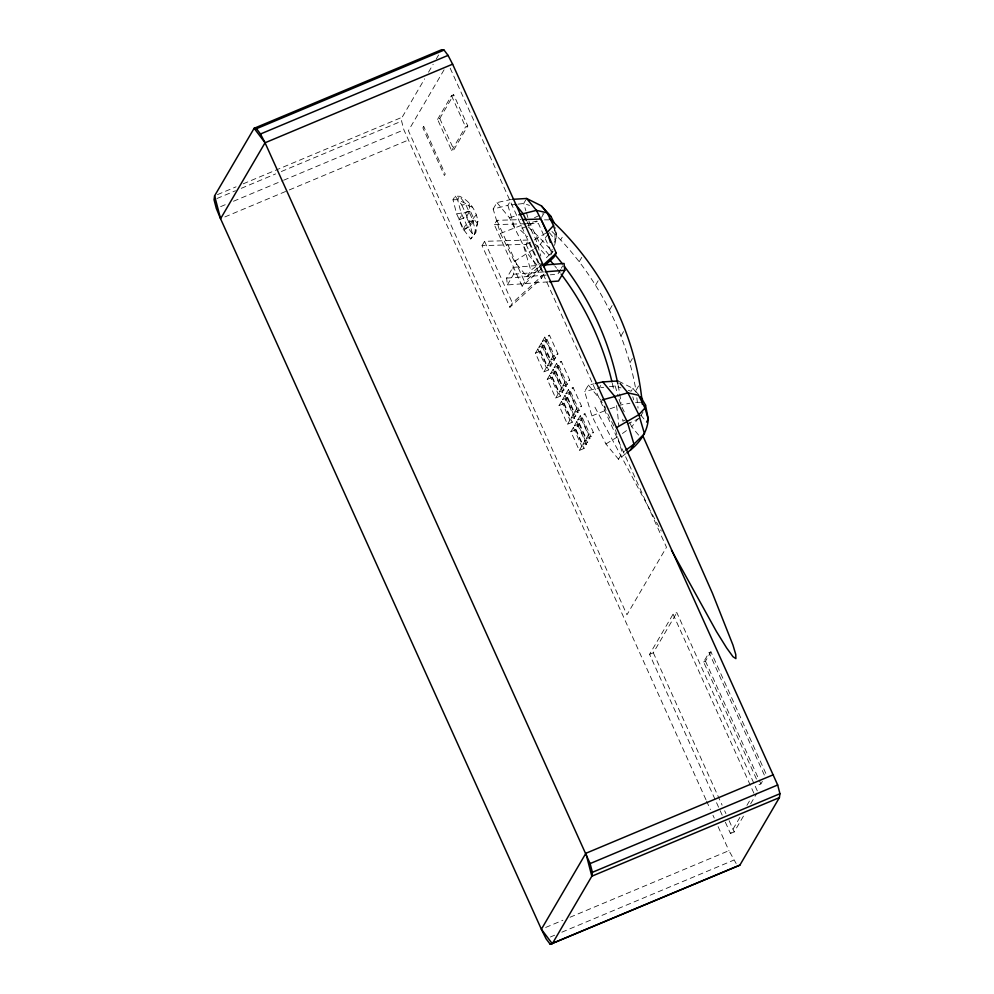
<?xml version="1.0" encoding="UTF-8"?>
<svg xmlns="http://www.w3.org/2000/svg" width="994" height="994" viewBox="0 0 994 994"><rect width="100%" height="100%" fill="white"/><g stroke="black" fill="none" stroke-linecap="round" stroke-linejoin="round"><path stroke-width="0.75" stroke-dasharray="4.97 3.73" d="M705.951 799.71L403.887 129.841L401.613 121.131L402.172 117.217L424.649 78.824M477.903 221.24L475.84 232.273L470.684 238.97L463.987 230.086L456.656 213.859L452.991 199.794L455.14 196.129L459.576 196.265C469.764 200.9 476.225 210.33 477.903 221.24L473.865 235.64L467.714 227.477L460.98 212.554L457.6 199.632L459.576 196.265L465.739 204.429L472.473 219.351L475.84 232.273L470.684 238.97M554.528 245.381L556.802 236.659L555.534 227.688M552.167 249.283L550.067 256.203L540.276 244.313L529.355 222.47L526.311 212.256M554.254 242.362L556.802 236.659L554.739 229.726M428.526 72.202L433.173 64.262M436.279 58.969L438.602 54.993M444.057 69.804L408.397 130.699L626.953 614.764L666.489 547.247L449.847 67.43M437.571 119.417L451.475 95.66L453.686 94.741L467.789 125.952L453.873 149.709L451.661 150.641L437.571 119.417L439.783 118.497L453.686 94.741M451.661 150.641L465.565 126.872L467.789 125.952M458.893 219.972L462.608 213.635L470.112 210.492L474.324 219.836L470.622 226.172L463.117 229.316L458.893 219.972L466.397 216.829L470.112 210.492M456.656 213.859L470.547 211.473L468.882 205.075L469.851 203.41M463.117 229.316L466.82 222.991L474.324 219.836M493.161 209.026L496.938 202.59L511.338 199.421L507.872 205.336L493.161 209.026L500.417 233.416L514.457 261.459L527.044 276.742L542.028 264.479M482.04 245.655L484.575 241.331L528.597 240.026L543.991 274.12L541.457 278.444L509.86 307.283L482.04 245.655L526.062 244.35L528.597 240.026M541.345 268.778L522.161 286.284L494.329 224.656L496.863 220.333L521.154 219.612M525.901 199.732L523.701 203.484L525.876 210.79M541.531 217.438L543.979 213.263M547.955 281.861L507.338 284.943L506.629 278.121L512.929 267.374L541.506 265.199M507.338 284.943L513.625 274.195L512.929 267.374M527.044 276.742L530.808 270.306L540.14 263.398M509.86 307.283L512.395 302.959L543.991 274.12M522.161 286.284L524.695 281.961L541.618 266.516M541.78 262.851L539.009 267.585L527.441 253.545L509.524 217.872L496.938 202.59M550.8 254.949L553.012 251.196L544.575 259.571M638.608 385.945L635.974 390.443C626.22 334.27 599.556 281.513 560.666 239.902L563.958 234.273M560.579 269.461L557.783 274.232L550.266 274.804M561.287 268.256L562.679 265.87M579.253 261.658L583.205 254.899M535.418 353.193L537.878 348.981L542.575 347.018L551.011 365.717L548.539 369.93L543.855 371.893L535.418 353.193L540.102 351.23L542.575 347.018M538.872 347.291L541.345 343.067L546.029 341.104L554.478 359.803L552.005 364.028L547.309 365.991L538.872 347.291L543.556 345.328L546.029 341.104M542.326 341.377L544.799 337.165L549.496 335.202L557.932 353.901L555.46 358.113L550.775 360.077L542.326 341.377L547.023 339.414L549.496 335.202M543.855 371.893L546.327 367.681L551.011 365.717M547.309 365.991L549.781 361.766L554.478 359.803M550.775 360.077L553.248 355.864L557.932 353.901M595.617 285.067L599.568 278.308M547.234 379.373L549.707 375.16L554.391 373.185L562.84 391.884L560.367 396.109L555.671 398.072L547.234 379.373L551.918 377.409L554.391 373.185M550.688 373.471L553.161 369.246L557.845 367.283L566.294 385.983L563.822 390.195L559.137 392.17L550.688 373.471L555.385 371.507L557.845 367.283M554.155 367.556L556.615 363.344L561.312 361.369L569.748 380.068L567.288 384.293L562.592 386.256L554.155 367.556L558.839 365.593L561.312 361.369M555.671 398.072L558.143 393.848L562.84 391.884M559.137 392.17L561.61 387.946L566.294 385.983M562.592 386.256L565.064 382.044L569.748 380.068M609.595 309.892L613.547 303.145M559.05 405.552L561.523 401.327L566.207 399.364L574.656 418.064L572.184 422.288L567.499 424.252L559.05 405.552L563.735 403.589L566.207 399.364M562.505 399.65L564.977 395.426L569.674 393.462L578.11 412.162L575.638 416.374L570.954 418.337L562.505 399.65L567.201 397.675L569.674 393.462M565.971 393.736L568.444 389.511L573.128 387.548L581.577 406.248L579.104 410.472L574.408 412.435L565.971 393.736L570.655 391.773L573.128 387.548M625.698 453.736L618.516 459.24L605.93 443.958L591.902 415.902L584.646 391.524L588.411 385.076L594.176 383.808M567.499 424.252L569.96 420.027L574.656 418.064M570.954 418.337L573.426 414.125L578.11 412.162M574.408 412.435L576.88 408.211L581.577 406.248M621.051 335.91L623.685 331.4M570.867 431.731L573.339 427.507L578.036 425.544L586.472 444.243L584 448.468L579.316 450.431L570.867 431.731L575.563 429.768L578.036 425.544M574.333 425.817L576.806 421.605L581.49 419.642L589.927 438.329L587.466 442.554L582.77 444.517L574.333 425.817L579.017 423.854L581.49 419.642M577.787 419.915L580.26 415.691L584.944 413.728L593.393 432.427L590.921 436.652L586.236 438.615L577.787 419.915L582.484 417.952L584.944 413.728M600.736 385.461L599.345 387.834L584.646 391.524M629.873 362.847L633.824 356.088M579.316 450.431L581.788 446.207L586.472 444.243M582.77 444.517L585.242 440.305L589.927 438.329M586.236 438.615L588.697 434.39L593.393 432.427M640.782 415.865L643.043 412.001M618.516 459.24L622.294 452.792L624.617 451.065M722.178 815.155L649.567 654.35L673.075 614.193L676.827 612.627L757.714 791.771M649.567 654.35L653.319 652.772L676.827 612.627M756.471 779.06L703.603 661.967L709.07 652.636L710.946 651.853L766.362 774.587L764.485 775.37L709.07 652.636M703.603 661.967L705.479 661.184L710.946 651.853M725.359 822.212L730.453 833.494L740.642 816.099M746.904 805.389L750.83 798.704M759.018 784.701L760.895 783.918L762.46 781.247M730.453 833.494L734.206 831.928L745.177 813.191M750.656 803.823L756.931 793.113M548.452 233.801L540.276 244.313L534.437 248.5M638.608 435.123L631.749 426.799L638.111 418.636M476.238 214.841L472.473 219.351L469.168 221.24L472.833 235.305M533.269 249.345L514.457 261.459M622.418 433.508L627.077 430.153M463.987 230.086L467.714 227.477L473.889 218.854L476.934 222.904M605.93 443.958L618.914 436.031M546.079 232.994L531.715 241.467M530.361 242.213L523.552 245.916L530.808 270.306M534.486 217.698L542.625 213.896M526.46 226.359L519.676 229.527A290.037 281.849 30.3 0 1 527.603 236.709M527.814 225.725L537.307 221.277M625.599 419.915L622.89 421.195A290.037 281.849 30.3 0 0 622.666 418.201M627.077 424.14L639.279 418.424M217.462 194.625L236.075 186.822M243.232 183.815L402.172 117.217M216.916 198.527L235.528 190.736M241.256 188.326L275.611 173.925M281.339 171.527L401.613 121.131M220.618 206.64L226.334 204.242M233.503 201.248L282.184 180.846M283.613 180.249L403.887 129.841M224.868 216.94L287.862 190.537M289.304 189.941L408.136 140.142M545.681 927.452L562.865 920.258M570.022 917.263L728.95 850.653L736.144 863.5M550.378 936.994L554.677 935.192M561.834 932.198L733.647 860.195M500.417 233.416L522.62 224.88M591.902 415.902L606.017 410.249L604.762 406.049M523.962 224.395L536.922 221.028M610.055 408.807L620.828 404.968L629.91 403.229M509.524 217.872L517.551 215.226M455.14 196.129L461.837 205.012L465.739 204.429L472.908 207.448M516.507 204.329L507.872 205.336L514.544 227.763M517.949 204.168L523.701 203.484L529.504 205.41M600.786 387.66L603.669 387.325M609.421 386.654L615.174 385.983L620.989 387.896M513.625 274.195L543.718 271.909M506.629 278.121L548.763 274.916M452.991 199.794L457.6 199.632L468.882 205.075M494.329 224.656L538.363 223.352L551.906 253.358M544.501 219.86L549.073 219.848M640.558 402.334L634.458 402.359L632.805 396.817M628.245 390.307L631.153 391.263L632.867 388.331L618.119 380.963M551.968 231.527L560.666 239.902M638.819 394.717L632.867 388.331L636.694 392.965M549.359 232.633L555.087 239.591L554.739 229.055M640.844 415.132L644.659 419.766M588.411 385.076L600.997 400.358L615.038 428.414M594.934 407.192L661.259 531.094M624.244 411.789L620.828 404.968L618.653 397.662M629.699 422.711L631.749 426.799M526.982 221.612L535.803 239.243L540.811 256.067M526.062 244.35L541.457 278.444M451.475 95.66L465.565 126.872M705.479 661.184L760.895 783.918M496.863 220.333L524.695 281.961M673.075 614.193L753.961 793.349M547.023 339.414L555.46 358.113M558.839 365.593L567.288 384.293M570.655 391.773L579.104 410.472M582.484 417.952L590.921 436.652M544.799 337.165L553.248 355.864M556.615 363.344L565.064 382.044M568.444 389.511L576.88 408.211M580.26 415.691L588.697 434.39M543.556 345.328L552.005 364.028M555.385 371.507L563.822 390.195M567.201 397.675L575.638 416.374M579.017 423.854L587.466 442.554M541.345 343.067L549.781 361.766M553.161 369.246L561.61 387.946M564.977 395.426L573.426 414.125M576.806 421.605L585.242 440.305M439.783 118.497L453.873 149.709M540.102 351.23L548.539 369.93M551.918 377.409L560.367 396.109M563.735 403.589L572.184 422.288M575.563 429.768L584 448.468M537.878 348.981L546.327 367.681M549.707 375.16L558.143 393.848M561.523 401.327L569.96 420.027M573.339 427.507L581.788 446.207M484.575 241.331L512.395 302.959M461.837 205.012L469.168 221.24M466.397 216.829L470.622 226.172M653.319 652.772L722.104 805.128M724.651 810.769L725.918 813.589M729.111 820.646L734.206 831.928M706.585 801.114L710.424 809.613M712.971 815.279L714.251 818.099M718.09 826.598L728.95 850.653M615.174 385.983L618.218 396.196M615.46 429.843L622.294 452.792M636.843 397.811L638.061 408.124M535.281 244.189A290.037 281.849 30.3 0 1 546.75 256.464M554.64 265.783A290.037 281.849 30.3 0 1 556.553 268.156M557.497 269.362A290.037 281.849 30.3 0 1 560.305 272.99M612.304 383.336A290.037 281.849 30.3 0 1 613.894 390.692M616.516 405.527A290.037 281.849 30.3 0 1 618.827 426.451M528.187 226.843A290.037 281.849 30.3 0 1 552.714 252.004M618.144 385.423A290.037 281.849 30.3 0 1 621.088 403.241M423.717 126.437L422.885 127.866L444.393 175.491L445.225 174.074L423.717 126.437"/><path stroke-width="1.49" d="M214.605 195.818L214.045 199.732L216.319 208.442L220.569 218.742L541.382 929.253L546.079 938.796L550.229 944.3L739.871 865.14L779.395 797.61L779.955 793.709L777.681 784.987L452.618 64.175L448.058 55.391L444.069 50.098L441.696 49.7L254.129 128.301L214.605 195.818L220.569 218.742L265.05 142.776L452.618 64.175M265.05 142.776L254.129 128.301L256.502 128.698L260.49 133.991L265.05 142.776L590.113 863.587L592.387 872.31L591.828 876.211L552.304 943.741L541.382 929.253L585.864 853.299L773.431 774.699M640.708 396.867L645.479 404.993L644.982 408.049L648.287 419.157C647.243 433.521 638.173 444.716 626.891 452.817M522.67 219.575L540.885 219.04L556.28 253.122L553.745 257.446L543.594 266.715M544.526 264.976L564.083 263.485L564.791 270.306L558.491 281.053L549.458 281.737M646.572 422.077L648.287 419.157L645.479 404.993M630.482 450.071L633.948 444.156L644.485 433.682L638.831 414.697L627.91 392.866L620.07 383.349M550.403 242.424L547.359 232.211L553.509 225.563L547.122 212.791L541.395 205.845L526.634 198.477L512.867 199.322M542.749 265.485L556.28 253.122M625.785 450.207L633.948 444.156L627.276 421.742L614.379 395.96L602.811 381.907L595.617 383.498M616.392 427.668L638.831 414.697L644.982 408.049L638.595 395.289L627.91 392.866L602.339 399.923M256.502 128.698L444.069 50.098M260.49 133.991L448.058 55.391M590.113 863.587L777.681 784.987M592.387 872.31L779.955 793.709M779.395 797.61L591.828 876.211L585.864 853.299M550.229 944.3L739.871 865.14M518.893 214.791L536.437 210.368L547.122 212.791L551.011 216.543L553.993 222.507M545.221 271.797L564.791 270.306M602.811 381.907L618.119 380.963M549.409 218.494C601.792 266.181 636.073 333.649 642.36 404.309M640.546 397.165L642.497 399.029M541.395 205.845L551.011 216.543M526.634 198.477L536.437 210.368L547.359 232.211M515.19 204.105L522.906 213.462L526.298 220.258M671.459 550.154L716.438 631.501L726.614 647.914L732.963 656.686L735.883 658.612L735.759 654.487L732.976 645.094L712.462 593.294L643.019 436.192M553.509 225.563L554.329 228.334M549.757 259.919A290.037 281.849 30.3 0 1 553.67 264.603M561.225 274.207A290.037 281.849 30.3 0 1 611.956 381.87M554.689 254.327A290.037 281.849 30.3 0 1 562.393 263.808M564.257 266.23A290.037 281.849 30.3 0 1 617.858 383.945"/></g></svg>
